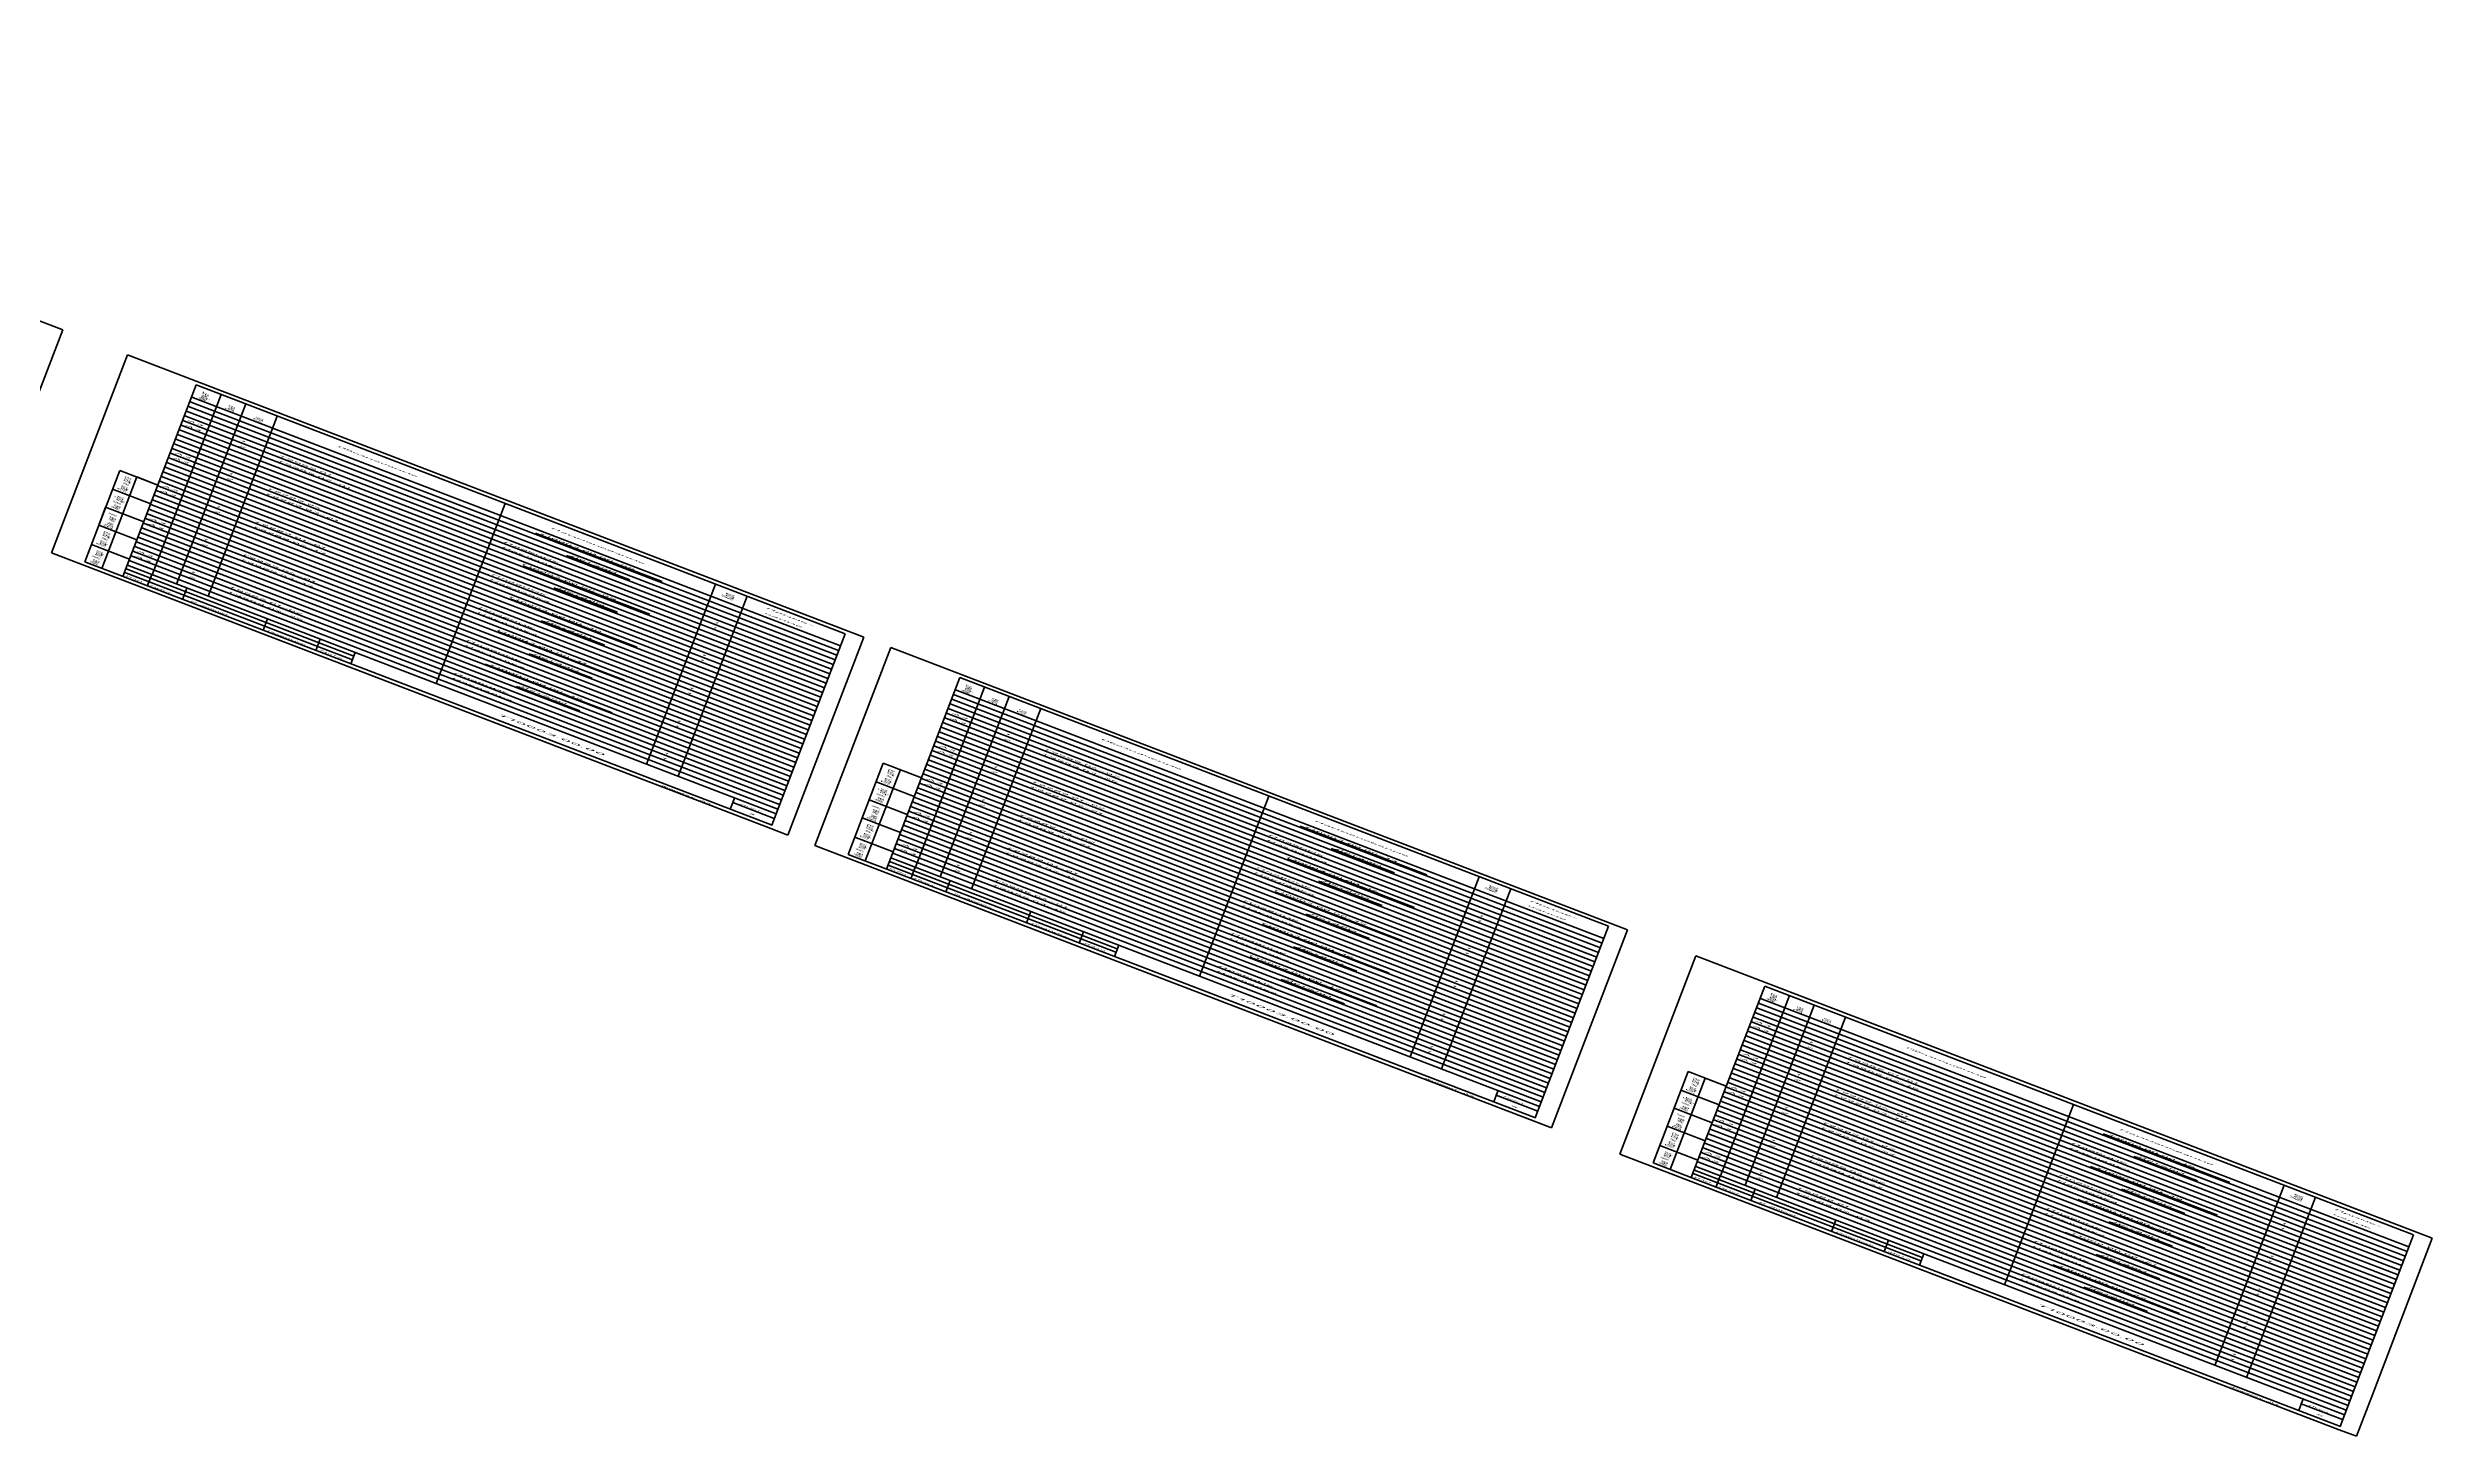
# Model space of a CAD drawing. Extents: x 2364 to 24352926, y -9422284 to 1126.
# Drawn here: x 12925896 to 14817330, y -5175787 to -4074401 of the extents above; entities that cross this region are included whole.
import ezdxf

# ---------------------------------------------------------------- set-up
doc = ezdxf.new("R2010")
doc.units = 0
doc.layers.add('ОСНОВНЫЕ', color=5, linetype='CONTINUOUS')
doc.layers.add('ТОНКИЕ', color=4, linetype='CONTINUOUS')
doc.styles.add('25', font='romans.shx', dxfattribs={"width": 0.8, "oblique": 15, "height": 2.5})

# ---------------------------------------------------------------- blocks, each defined once
blk = doc.blocks.new('Л8-190.000')
at = {"layer": 'ОСНОВНЫЕ', "color": 4, "linetype": 'Continuous', "lineweight": 40}
for p, q in [((4570.68604, 1088.64303), (4360.68604, 1088.64303)), ((4570.68604, 851.51391), (4570.68604, 1088.64303)), ((4799.12757, 1088.64303), (4589.12757, 1088.64303)), ((4589.12757, 851.51391), (4589.12757, 1088.64303)), ((4799.12757, 851.51391), (4799.12757, 1088.64303)), ((4806.81877, 851.51391), (4806.81877, 1088.64303)), ((5016.81877, 1088.64303), (4806.81877, 1088.64303)), ((5016.81877, 851.51391), (5016.81877, 1088.64303)), ((5036.33021, 851.51391), (5036.33021, 1088.64303)), ((5246.33021, 1088.64303), (5036.33021, 1088.64303)), ((5246.33021, 851.51391), (5246.33021, 1088.64303)), ((4589.12757, 851.51391), (4589.12757, 791.64303)), ((4799.12757, 791.64303), (4799.12757, 851.51391)), ((4806.81877, 851.51391), (4806.81877, 791.64303)), ((5016.81877, 791.64303), (5016.81877, 851.51391)), ((5036.33021, 851.51391), (5036.33021, 791.64303)), ((5246.33021, 791.64303), (5246.33021, 851.51391)), ((4794.23648, 791.64303), (4589.12757, 791.64303)), ((4794.23648, 791.64303), (4799.12757, 791.64303)), ((5011.92768, 791.64303), (4806.81877, 791.64303)), ((5011.92768, 791.64303), (5016.81877, 791.64303)), ((5241.43912, 791.64303), (5036.33021, 791.64303)), ((5241.43912, 791.64303), (5246.33021, 791.64303))]:
    blk.add_line(p, q, dxfattribs=at)
at = {"layer": 'ОСНОВНЫЕ', "lineweight": 100}
for p, q in [((4609.12757, 851.51391), (4609.12757, 1083.64303)), ((4794.12757, 1083.64303), (4609.12757, 1083.64303)), ((4794.12757, 851.51391), (4794.12757, 1083.64303)), ((4826.81877, 851.51391), (4826.81877, 1083.64303)), ((5011.81877, 1083.64303), (4826.81877, 1083.64303)), ((5011.81877, 851.51391), (5011.81877, 1083.64303)), ((5056.33021, 851.51391), (5056.33021, 1083.64303)), ((5241.33021, 1083.64303), (5056.33021, 1083.64303)), ((5241.33021, 851.51391), (5241.33021, 1083.64303)), ((4794.12757, 1065.51391), (4609.2145, 1065.51391)), ((5011.81877, 1065.51391), (4826.9057, 1065.51391)), ((5241.33021, 1065.51391), (5056.41713, 1065.51391)), ((4794.12757, 1058.51391), (4609.2145, 1058.51391)), ((5011.81877, 1058.51391), (4826.9057, 1058.51391)), ((5241.33021, 1058.51391), (5056.41713, 1058.51391)), ((4794.12757, 1051.51391), (4609.2145, 1051.51391)), ((5011.81877, 1051.51391), (4826.9057, 1051.51391)), ((5241.33021, 1051.51391), (5056.41713, 1051.51391)), ((4794.12757, 1044.51391), (4609.2145, 1044.51391)), ((5011.81877, 1044.51391), (4826.9057, 1044.51391)), ((5241.33021, 1044.51391), (5056.41713, 1044.51391)), ((4794.12757, 1037.51391), (4609.2145, 1037.51391)), ((5011.81877, 1037.51391), (4826.9057, 1037.51391)), ((5241.33021, 1037.51391), (5056.41713, 1037.51391)), ((4794.12757, 1030.51391), (4609.2145, 1030.51391)), ((5011.81877, 1030.51391), (4826.9057, 1030.51391)), ((5241.33021, 1030.51391), (5056.41713, 1030.51391)), ((4794.12757, 1023.51391), (4609.2145, 1023.51391)), ((5011.81877, 1023.51391), (4826.9057, 1023.51391)), ((5241.33021, 1023.51391), (5056.41713, 1023.51391)), ((4794.12757, 1016.51391), (4609.2145, 1016.51391)), ((5011.81877, 1016.51391), (4826.9057, 1016.51391)), ((5241.33021, 1016.51391), (5056.41713, 1016.51391)), ((4794.12757, 1009.51391), (4609.2145, 1009.51391)), ((5011.81877, 1009.51391), (4826.9057, 1009.51391)), ((5241.33021, 1009.51391), (5056.41713, 1009.51391)), ((4794.12757, 1002.51391), (4609.2145, 1002.51391)), ((5011.81877, 1002.51391), (4826.9057, 1002.51391)), ((5241.33021, 1002.51391), (5056.41713, 1002.51391)), ((4794.12757, 995.51391), (4609.2145, 995.51391)), ((5011.81877, 995.51391), (4826.9057, 995.51391)), ((5241.33021, 995.51391), (5056.41713, 995.51391)), ((4794.12757, 988.51391), (4609.2145, 988.51391)), ((5011.81877, 988.51391), (4826.9057, 988.51391)), ((5241.33021, 988.51391), (5056.41713, 988.51391)), ((4794.12757, 981.51391), (4609.2145, 981.51391)), ((5011.81877, 981.51391), (4826.9057, 981.51391)), ((5241.33021, 981.51391), (5056.41713, 981.51391)), ((4794.12757, 974.51391), (4609.2145, 974.51391)), ((5011.81877, 974.51391), (4826.9057, 974.51391)), ((5241.33021, 974.51391), (5056.41713, 974.51391)), ((4794.12757, 967.51391), (4609.2145, 967.51391)), ((5011.81877, 967.51391), (4826.9057, 967.51391)), ((5241.33021, 967.51391), (5056.41713, 967.51391)), ((4794.12757, 960.51391), (4609.2145, 960.51391)), ((5011.81877, 960.51391), (4826.9057, 960.51391)), ((5241.33021, 960.51391), (5056.41713, 960.51391)), ((4794.12757, 953.51391), (4609.2145, 953.51391)), ((5011.81877, 953.51391), (4826.9057, 953.51391)), ((5241.33021, 953.51391), (5056.41713, 953.51391)), ((4794.12757, 946.51391), (4609.2145, 946.51391)), ((5011.81877, 946.51391), (4826.9057, 946.51391)), ((5241.33021, 946.51391), (5056.41713, 946.51391)), ((4794.12757, 939.51391), (4609.2145, 939.51391)), ((5011.81877, 939.51391), (4826.9057, 939.51391)), ((5241.33021, 939.51391), (5056.41713, 939.51391)), ((4794.12757, 932.51391), (4609.2145, 932.51391)), ((5011.81877, 932.51391), (4826.9057, 932.51391)), ((5241.33021, 932.51391), (5056.41713, 932.51391)), ((4794.12757, 925.51391), (4609.2145, 925.51391)), ((4794.12757, 925.51391), (4609.2145, 925.51391)), ((5011.81877, 925.51391), (4826.9057, 925.51391)), ((5011.81877, 925.51391), (4826.9057, 925.51391)), ((5241.33021, 925.51391), (5056.41713, 925.51391)), ((5241.33021, 925.51391), (5056.41713, 925.51391)), ((4794.12757, 918.51391), (4609.2145, 918.51391)), ((5011.81877, 918.51391), (4826.9057, 918.51391)), ((5241.33021, 918.51391), (5056.41713, 918.51391)), ((4794.12757, 911.51391), (4609.2145, 911.51391)), ((5011.81877, 911.51391), (4826.9057, 911.51391)), ((5241.33021, 911.51391), (5056.41713, 911.51391)), ((4794.12757, 904.51391), (4609.2145, 904.51391)), ((5011.81877, 904.51391), (4826.9057, 904.51391)), ((5241.33021, 904.51391), (5056.41713, 904.51391)), ((4794.12757, 897.51391), (4609.2145, 897.51391)), ((5011.81877, 897.51391), (4826.9057, 897.51391)), ((5241.33021, 897.51391), (5056.41713, 897.51391)), ((4794.12757, 890.51391), (4609.2145, 890.51391)), ((5011.81877, 890.51391), (4826.9057, 890.51391)), ((5241.33021, 890.51391), (5056.41713, 890.51391)), ((4794.12757, 883.51391), (4609.2145, 883.51391)), ((5011.81877, 883.51391), (4826.9057, 883.51391)), ((5241.33021, 883.51391), (5056.41713, 883.51391)), ((4794.12757, 876.51391), (4609.2145, 876.51391)), ((5011.81877, 876.51391), (4826.9057, 876.51391)), ((5241.33021, 876.51391), (5056.41713, 876.51391)), ((4794.12757, 869.51391), (4609.2145, 869.51391)), ((5011.81877, 869.51391), (4826.9057, 869.51391)), ((5241.33021, 869.51391), (5056.41713, 869.51391)), ((4794.12757, 862.51391), (4609.2145, 862.51391)), ((5011.81877, 862.51391), (4826.9057, 862.51391)), ((5241.33021, 862.51391), (5056.41713, 862.51391)), ((4609.12757, 851.51391), (4609.12757, 796.51391)), ((4794.12757, 855.51391), (4609.2145, 855.51391)), ((4794.12757, 796.51391), (4794.12757, 851.51391)), ((4826.81877, 851.51391), (4826.81877, 796.51391)), ((5011.81877, 855.51391), (4826.9057, 855.51391)), ((5011.81877, 796.51391), (5011.81877, 851.51391)), ((5056.33021, 851.51391), (5056.33021, 796.51391)), ((5241.33021, 855.51391), (5056.41713, 855.51391)), ((5241.33021, 796.51391), (5241.33021, 851.51391)), ((4794.12757, 848.51391), (4609.2145, 848.51391)), ((5011.81877, 848.51391), (4826.9057, 848.51391)), ((5241.33021, 848.51391), (5056.41713, 848.51391)), ((4794.12757, 841.51391), (4609.2145, 841.51391)), ((5011.81877, 841.51391), (4826.9057, 841.51391)), ((5241.33021, 841.51391), (5056.41713, 841.51391)), ((4794.12757, 834.51391), (4609.2145, 834.51391)), ((5011.81877, 834.51391), (4826.9057, 834.51391)), ((5241.33021, 834.51391), (5056.41713, 834.51391)), ((4794.12757, 827.51391), (4609.2145, 827.51391)), ((5011.81877, 827.51391), (4826.9057, 827.51391)), ((5241.33021, 827.51391), (5056.41713, 827.51391)), ((4794.12757, 820.51391), (4609.2145, 820.51391)), ((5011.81877, 820.51391), (4826.9057, 820.51391)), ((5241.33021, 820.51391), (5056.41713, 820.51391)), ((4794.12757, 813.51391), (4609.2145, 813.51391)), ((5011.81877, 813.51391), (4826.9057, 813.51391)), ((5241.33021, 813.51391), (5056.41713, 813.51391)), ((4674.12757, 808.01984), (4609.2145, 808.01984)), ((4782.31664, 811.51391), (4782.31664, 796.64303)), ((4891.81877, 808.01984), (4826.9057, 808.01984)), ((5000.00784, 811.51391), (5000.00784, 796.64303)), ((5121.33021, 808.01984), (5056.41713, 808.01984)), ((5229.51928, 811.51391), (5229.51928, 796.64303)), ((4674.12757, 802.8148), (4609.2145, 802.8148)), ((4891.81877, 802.8148), (4826.9057, 802.8148)), ((5121.33021, 802.8148), (5056.41713, 802.8148)), ((4794.23648, 796.64303), (4609.23648, 796.64303)), ((5011.92768, 796.64303), (4826.92768, 796.64303)), ((5241.43912, 796.64303), (5056.43912, 796.64303))]:
    blk.add_line(p, q, dxfattribs=at)
at = {"layer": 'ОСНОВНЫЕ', "color": 5, "linetype": 'Continuous', "lineweight": 100}
for p, q in [((4616.2145, 813.51391), (4616.2145, 1083.64303)), ((4623.2145, 813.51391), (4623.2145, 1083.64303)), ((4632.2145, 813.51391), (4632.2145, 1083.64303)), ((4697.2145, 813.51391), (4697.2145, 1083.64303)), ((4757.2145, 813.51391), (4757.2145, 1083.64303)), ((4766.2145, 813.51391), (4766.2145, 1083.64303)), ((4833.9057, 813.51391), (4833.9057, 1083.64303)), ((4840.9057, 813.51391), (4840.9057, 1083.64303)), ((4849.9057, 813.51391), (4849.9057, 1083.64303)), ((4914.9057, 813.51391), (4914.9057, 1083.64303)), ((4974.9057, 813.51391), (4974.9057, 1083.64303)), ((4983.9057, 813.51391), (4983.9057, 1083.64303)), ((5063.41713, 813.51391), (5063.41713, 1083.64303)), ((5070.41713, 813.51391), (5070.41713, 1083.64303)), ((5079.41713, 813.51391), (5079.41713, 1083.64303)), ((5144.41713, 813.51391), (5144.41713, 1083.64303)), ((5204.41713, 813.51391), (5204.41713, 1083.64303)), ((5213.41713, 813.51391), (5213.41713, 1083.64303)), ((4598.23648, 796.64303), (4598.23648, 933.64303)), ((4598.23648, 933.64303), (4609.12757, 933.64303)), ((4603.12757, 933.64303), (4603.12757, 796.64303)), ((4609.12757, 933.64303), (4603.12757, 933.64303)), ((4609.12757, 933.64303), (4603.12757, 933.64303)), ((4815.92768, 796.64303), (4815.92768, 933.64303)), ((4815.92768, 933.64303), (4826.81877, 933.64303)), ((4820.81877, 933.64303), (4820.81877, 796.64303)), ((5045.43912, 796.64303), (5045.43912, 933.64303)), ((5045.43912, 933.64303), (5056.33021, 933.64303)), ((5050.33021, 933.64303), (5050.33021, 796.64303)), ((5056.33021, 933.64303), (5050.33021, 933.64303)), ((5056.33021, 933.64303), (5050.33021, 933.64303)), ((4598.23648, 905.51391), (4609.12757, 905.51391)), ((4815.92768, 905.51391), (4826.81877, 905.51391)), ((5045.43912, 905.51391), (5056.33021, 905.51391)), ((4598.23648, 851.51391), (4598.23648, 878.51391)), ((4598.23648, 878.51391), (4609.12757, 878.51391)), ((4815.92768, 878.51391), (4826.81877, 878.51391)), ((4815.92768, 851.51391), (4815.92768, 878.51391)), ((5045.43912, 851.51391), (5045.43912, 878.51391)), ((5045.43912, 878.51391), (5056.33021, 878.51391)), ((4609.12757, 851.51391), (4598.23648, 851.51391)), ((4826.81877, 851.51391), (4815.92768, 851.51391)), ((5056.33021, 851.51391), (5045.43912, 851.51391)), ((4598.23648, 796.64303), (4598.23648, 822.64303)), ((4598.23648, 822.64303), (4609.12757, 822.64303)), ((4815.92768, 822.64303), (4826.81877, 822.64303)), ((4815.92768, 796.64303), (4815.92768, 822.64303)), ((5045.43912, 796.64303), (5045.43912, 822.64303)), ((5045.43912, 822.64303), (5056.33021, 822.64303)), ((4782.31664, 813.51391), (4782.31664, 806.51391)), ((5000.00784, 813.51391), (5000.00784, 806.51391)), ((5229.51928, 813.51391), (5229.51928, 806.51391)), ((4782.31664, 806.51391), (4794.12757, 806.51391)), ((5000.00784, 806.51391), (5011.81877, 806.51391)), ((5229.51928, 806.51391), (5241.33021, 806.51391)), ((4609.23648, 796.64303), (4598.23648, 796.64303)), ((4826.92768, 796.64303), (4815.92768, 796.64303)), ((5056.43912, 796.64303), (5045.43912, 796.64303))]:
    blk.add_line(p, q, dxfattribs=at)
at = {"layer": 'ОСНОВНЫЕ', "lineweight": 40}
for p, q in [((4616.12757, 813.51391), (4616.12757, 796.09289)), ((4626.12757, 813.51391), (4626.12757, 796.51391)), ((4649.12757, 813.51391), (4649.12757, 796.51391)), ((4664.12757, 813.51391), (4664.12757, 796.51391)), ((4674.1703, 813.51391), (4674.1703, 796.51391)), ((4833.81877, 813.51391), (4833.81877, 796.09289)), ((4843.81877, 813.51391), (4843.81877, 796.51391)), ((4866.81877, 813.51391), (4866.81877, 796.51391)), ((4881.81877, 813.51391), (4881.81877, 796.51391)), ((4891.8615, 813.51391), (4891.8615, 796.51391)), ((5063.33021, 813.51391), (5063.33021, 796.09289)), ((5073.33021, 813.51391), (5073.33021, 796.51391)), ((5096.33021, 813.51391), (5096.33021, 796.51391)), ((5111.33021, 813.51391), (5111.33021, 796.51391)), ((5121.37294, 813.51391), (5121.37294, 796.51391))]:
    blk.add_line(p, q, dxfattribs=at)
at = {"layer": 'ТОНКИЕ', "lineweight": 40}
for p, q in [((4716.7376, 1060.04619), (4707.55983, 1060.04619)), ((4716.7376, 1060.04619), (4743.72071, 1060.04619)), ((4934.76589, 1060.04619), (4925.58812, 1060.04619)), ((4934.76589, 1060.04619), (4961.749, 1060.04619)), ((5163.71176, 1060.04619), (5154.53399, 1060.04619)), ((5163.71176, 1060.04619), (5190.69487, 1060.04619)), ((4717.38884, 1046.11622), (4735.50288, 1046.11622)), ((4935.41713, 1046.11622), (4953.53117, 1046.11622)), ((5164.363, 1046.11622), (5182.47703, 1046.11622)), ((4716.7376, 1011.11475), (4707.55983, 1011.11475)), ((4716.7376, 1011.11475), (4743.72071, 1011.11475)), ((4934.76589, 1011.11475), (4925.58812, 1011.11475)), ((4934.76589, 1011.11475), (4961.749, 1011.11475)), ((5163.71176, 1011.11475), (5154.53399, 1011.11475)), ((5163.71176, 1011.11475), (5190.69487, 1011.11475)), ((4717.38884, 997.54882), (4735.50288, 997.54882)), ((4935.41713, 997.54882), (4953.53117, 997.54882)), ((5164.363, 997.00254), (5182.47703, 997.00254)), ((4716.7376, 961.58678), (4707.55983, 961.58678)), ((4716.7376, 961.58678), (4743.72071, 961.58678)), ((4934.76589, 961.58678), (4925.58812, 961.58678)), ((4934.76589, 961.58678), (4961.749, 961.58678)), ((5163.71176, 961.58678), (5154.53399, 961.58678)), ((5163.71176, 961.58678), (5190.69487, 961.58678)), ((4717.38884, 948.02084), (4735.50288, 948.02084)), ((4935.41713, 948.02084), (4953.53117, 948.02084)), ((5164.363, 948.02084), (5182.47703, 948.02084)), ((4716.7376, 912.41512), (4707.55983, 912.41512)), ((4716.7376, 912.41512), (4743.72071, 912.41512)), ((4934.76589, 912.41512), (4925.58812, 912.41512)), ((4934.76589, 912.41512), (4961.749, 912.41512)), ((5163.71176, 912.41512), (5154.53399, 912.41512)), ((5163.71176, 912.41512), (5190.69487, 912.41512)), ((4717.38884, 898.84919), (4735.50288, 898.84919)), ((4935.41713, 898.84919), (4953.53117, 898.84919)), ((5164.363, 898.84919), (5182.47703, 898.84919)), ((4716.7376, 863.57195), (4707.55983, 863.57195)), ((4716.7376, 863.57195), (4743.72071, 863.57195)), ((4934.76589, 863.57195), (4925.58812, 863.57195)), ((4934.76589, 863.57195), (4961.749, 863.57195)), ((5163.71176, 863.57195), (5154.53399, 863.57195)), ((5163.71176, 863.57195), (5190.69487, 863.57195)), ((4717.38884, 850.00602), (4735.50288, 850.00602)), ((4935.41713, 850.00602), (4953.53117, 850.00602)), ((5164.363, 850.00602), (5182.47703, 850.00602))]:
    blk.add_line(p, q, dxfattribs=at)
at = {"layer": 'ТОНКИЕ', "lineweight": 40, "style": '25', "oblique": 15, "width": 0.8}
for s, height, p in [('Приме-', 3.5, (4771.90204, 1076.85569)), ('Приме-', 3.5, (4989.59324, 1076.85569)), ('Приме-', 3.5, (5219.10468, 1076.85569)), ('Обозначение', 3.5, (4649.98228, 1073.59313)), ('Наименование', 3.5, (4710.78195, 1073.59313)), ('Обозначение', 3.5, (4867.67349, 1073.59313)), ('Наименование', 3.5, (4928.47315, 1073.59313)), ('Обозначение', 3.5, (5097.18492, 1073.59313)), ('Наименование', 3.5, (5157.98459, 1073.59313)), ('чание', 3.5, (4771.90204, 1069.56931)), ('чание', 3.5, (4989.59324, 1069.56931)), ('чание', 3.5, (5219.10468, 1069.56931)), ('Т10003.00.00-08', 3.5, (4708.14713, 1060.77938)), ('Т10003.00.00-13', 3.5, (4926.17542, 1060.77938)), ('Т1000.00.00-18', 3.5, (5155.57118, 1060.77938)), ('Детали', 3.5, (4718.07572, 1047.49316)), ('Детали', 3.5, (4936.10402, 1047.49316)), ('Детали', 3.5, (5165.04988, 1047.49316)), ('А3', 3.5, (4609.92399, 1032.43952)), ('1', 3.5, (4625.18606, 1032.43952)), ('Т9989.01', 3.5, (4636.16403, 1031.90448)), ('Плавник', 3.5, (4700.33277, 1031.84992)), ('1', 3.5, (4760.1349, 1032.43952)), ('А3', 3.5, (4827.95228, 1032.43952)), ('1', 3.5, (4843.21435, 1032.43952)), ('Т9989.04-02', 3.5, (4854.19232, 1031.90448)), ('Плавник', 3.5, (4918.36106, 1031.84992)), ('1', 3.5, (4978.16319, 1032.43952)), ('А3', 3.5, (5056.89815, 1032.43952)), ('1', 3.5, (5072.16021, 1032.43952)), ('Т9989.01-01', 3.5, (5083.13819, 1031.90448)), ('Плавник', 3.5, (5147.30692, 1031.84992)), ('1', 3.5, (5207.10906, 1032.43952)), ('А3', 3.5, (4609.92399, 1024.94891)), ('2', 3.5, (4625.18606, 1024.94891)), ('Т9989.02-01', 3.5, (4636.16403, 1024.41388)), ('Накладка', 3.5, (4700.33277, 1024.35932)), ('1', 3.5, (4760.1349, 1024.94891)), ('А3', 3.5, (4827.95228, 1024.94891)), ('2', 3.5, (4843.21435, 1024.94891)), ('Т9989.03-25', 3.5, (4854.19232, 1024.41388)), ('Накладка', 3.5, (4918.36106, 1024.35932)), ('1', 3.5, (4978.16319, 1024.94891)), ('А3', 3.5, (5056.89815, 1024.94891)), ('2', 3.5, (5072.16021, 1024.94891)), ('Т9989.02-19', 3.5, (5083.13819, 1024.41388)), ('Накладка', 3.5, (5147.30692, 1024.35932)), ('1', 3.5, (5207.10906, 1024.94891)), ('Т10003.00.00-09', 3.5, (4706.41229, 1012.1778)), ('Т10003.00.00-14', 3.5, (4924.49437, 1011.79664)), ('Т1000.00.00-19', 3.5, (5155.57118, 1012.09953)), ('Детали', 3.5, (4718.07572, 998.92576)), ('Детали', 3.5, (4936.10402, 998.92576)), ('Детали', 3.5, (5165.04988, 998.37948)), ('А3', 3.5, (4609.92399, 983.87212)), ('1', 3.5, (4625.18606, 983.87212)), ('Т9989.04', 3.5, (4636.16403, 983.33708)), ('Плавник', 3.5, (4700.33277, 983.28252)), ('1', 3.5, (4760.1349, 983.87212)), ('А3', 3.5, (4827.95228, 983.87212)), ('1', 3.5, (4843.21435, 983.87212)), ('Т9989.01-02', 3.5, (4854.19232, 983.33708)), ('Плавник', 3.5, (4918.36106, 983.28252)), ('1', 3.5, (4978.16319, 983.87212)), ('А3', 3.5, (5056.89815, 983.87212)), ('1', 3.5, (5072.16021, 983.87212)), ('Т9989.04-01', 3.5, (5083.13819, 983.33708)), ('Плавник', 3.5, (5147.30692, 983.28252)), ('1', 3.5, (5207.10906, 983.87212)), ('А3', 3.5, (4609.92399, 976.38151)), ('2', 3.5, (4625.18606, 976.38151)), ('Т9989.03-01', 3.5, (4636.16403, 975.84648)), ('Накладка', 3.5, (4700.33277, 975.79192)), ('1', 3.5, (4760.1349, 976.38151)), ('А3', 3.5, (4827.95228, 976.38151)), ('2', 3.5, (4843.21435, 976.38151)), ('Т9989.02-21', 3.5, (4854.19232, 975.84648)), ('Накладка', 3.5, (4918.36106, 975.79192)), ('1', 3.5, (4978.16319, 976.38151)), ('А3', 3.5, (5056.89815, 976.38151)), ('2', 3.5, (5072.16021, 976.38151)), ('Т9989.03-19', 3.5, (5083.13819, 975.84648)), ('Накладка', 3.5, (5147.30692, 975.79192)), ('1', 3.5, (5207.10906, 976.38151)), ('Т10003.00.00-10', 3.5, (4706.41229, 962.63736)), ('Т10003.00.00-15', 3.5, (4924.49437, 962.969)), ('Т1000.00.00-20', 3.5, (5155.57118, 962.60834)), ('Детали', 3.5, (4718.07572, 949.39779)), ('Детали', 3.5, (4936.10402, 949.39779)), ('Детали', 3.5, (5165.04988, 949.39779)), ('А3', 3.5, (4609.92399, 934.34415)), ('1', 3.5, (4625.18606, 934.34415)), ('Т9989.01-01', 3.5, (4636.16403, 933.80911)), ('Плавник', 3.5, (4700.33277, 933.75455)), ('1', 3.5, (4760.1349, 934.34415)), ('А3', 3.5, (4827.95228, 934.34415)), ('1', 3.5, (4843.21435, 934.34415)), ('Т9989.04-02', 3.5, (4854.19232, 933.80911)), ('Плавник', 3.5, (4918.36106, 933.75455)), ('1', 3.5, (4978.16319, 934.34415)), ('А3', 3.5, (5056.89815, 934.34415)), ('1', 3.5, (5072.16021, 934.34415)), ('Т9989.01-02', 3.5, (5083.13819, 933.80911)), ('Плавник', 3.5, (5147.30692, 933.75455)), ('1', 3.5, (5207.10906, 934.34415)), ('А3', 3.5, (4609.92399, 926.85354)), ('2', 3.5, (4625.18606, 926.85354)), ('Т9989.02-17', 3.5, (4636.16403, 926.31851)), ('Накладка', 3.5, (4700.33277, 926.26395)), ('1', 3.5, (4760.1349, 926.85354)), ('А3', 3.5, (4827.95228, 926.85354)), ('2', 3.5, (4843.21435, 926.85354)), ('Т9989.03-21', 3.5, (4854.19232, 926.31851)), ('Накладка', 3.5, (4918.36106, 926.26395)), ('1', 3.5, (4978.16319, 926.85354)), ('А3', 3.5, (5056.89815, 926.85354)), ('2', 3.5, (5072.16021, 926.85354)), ('Т9989.02-27', 3.5, (5083.13819, 926.31851)), ('Накладка', 3.5, (5147.30692, 926.26395)), ('1', 3.5, (5207.10906, 926.85354)), ('Т10003.00.00-11', 3.5, (4706.41229, 913.38001)), ('Т10003.00.00-16', 3.5, (4924.49437, 913.31843)), ('Т1000.00.00-21', 3.5, (5155.57118, 913.74373)), ('Детали', 3.5, (4718.07572, 900.22613)), ('Детали', 3.5, (4936.10402, 900.22613)), ('Детали', 3.5, (5165.04988, 900.22613)), ('А3', 3.5, (4609.92399, 885.17249)), ('1', 3.5, (4625.18606, 885.17249)), ('Т9989.04-01', 3.5, (4636.16403, 884.63746)), ('Плавник', 3.5, (4700.33277, 884.58289)), ('1', 3.5, (4760.1349, 885.17249)), ('А3', 3.5, (4827.95228, 885.17249)), ('1', 3.5, (4843.21435, 885.17249)), ('Т9989.01-01', 3.5, (4854.19232, 884.63746)), ('Плавник', 3.5, (4918.36106, 884.58289)), ('1', 3.5, (4978.16319, 885.17249)), ('А3', 3.5, (5056.89815, 885.17249)), ('1', 3.5, (5072.16021, 885.17249)), ('Т9989.04-02', 3.5, (5083.13819, 884.63746)), ('Плавник', 3.5, (5147.30692, 884.58289)), ('1', 3.5, (5207.10906, 885.17249)), ('А3', 3.5, (4609.92399, 877.68189)), ('2', 3.5, (4625.18606, 877.68189)), ('Т9989.03-17', 3.5, (4636.16403, 877.14686)), ('Накладка', 3.5, (4700.33277, 877.09229)), ('1', 3.5, (4760.1349, 877.68189)), ('А3', 3.5, (4827.95228, 877.68189)), ('2', 3.5, (4843.21435, 877.68189)), ('Т9989.02-15', 3.5, (4854.19232, 877.14686)), ('Накладка', 3.5, (4918.36106, 877.09229)), ('1', 3.5, (4978.16319, 877.68189)), ('А3', 3.5, (5056.89815, 877.68189)), ('2', 3.5, (5072.16021, 877.68189)), ('Т9989.03-27', 3.5, (5083.13819, 877.14686)), ('Накладка', 3.5, (5147.30692, 877.09229)), ('1', 3.5, (5207.10906, 877.68189)), ('Т10003.00.00-12', 3.5, (4708.14713, 864.30514)), ('Т10003.00.00-17', 3.5, (4924.49437, 864.77953)), ('Т1000.00.00-22', 3.5, (5155.57118, 864.42948)), ('Детали', 3.5, (4718.07572, 851.38296)), ('Детали', 3.5, (4936.10402, 851.38296)), ('Детали', 3.5, (5165.04988, 851.38296)), ('А3', 3.5, (4609.92399, 836.32932)), ('1', 3.5, (4625.18606, 836.32932)), ('Т9989.01-02', 3.5, (4636.16403, 835.79428)), ('Плавник', 3.5, (4700.33277, 835.73972)), ('1', 3.5, (4760.1349, 836.32932)), ('А3', 3.5, (4827.95228, 836.32932)), ('1', 3.5, (4843.21435, 836.32932)), ('Т9989.04-01', 3.5, (4854.19232, 835.79428)), ('Плавник', 3.5, (4918.36106, 835.73972)), ('1', 3.5, (4978.16319, 836.32932)), ('А3', 3.5, (5056.89815, 836.32932)), ('1', 3.5, (5072.16021, 836.32932)), ('Т9989.01', 3.5, (5083.13819, 835.79428)), ('Плавник', 3.5, (5147.30692, 835.73972)), ('1', 3.5, (5207.10906, 836.32932)), ('А3', 3.5, (4609.92399, 828.83871)), ('2', 3.5, (4625.18606, 828.83871)), ('Т9989.02-25', 3.5, (4636.16403, 828.30368)), ('Накладка', 3.5, (4700.33277, 828.24912)), ('1', 3.5, (4760.1349, 828.83871)), ('А3', 3.5, (4827.95228, 828.83871)), ('2', 3.5, (4843.21435, 828.83871)), ('Т9989.03-15', 3.5, (4854.19232, 828.30368)), ('Накладка', 3.5, (4918.36106, 828.24912)), ('1', 3.5, (4978.16319, 828.83871)), ('А3', 3.5, (5056.89815, 828.83871)), ('2', 3.5, (5072.16021, 828.83871)), ('Т9989.02-03', 3.5, (5083.13819, 828.30368)), ('Накладка', 3.5, (5147.30692, 828.24912)), ('1', 3.5, (5207.10906, 828.83871)), ('Лист', 2.5, (4783.90277, 808.19175)), ('Лист', 2.5, (5001.59397, 808.19175)), ('Лист', 2.5, (5231.1054, 808.19175)), ('Изм.', 2.5, (4609.59028, 798.58113)), ('Лист', 2.5, (4616.49749, 798.12105)), ('N докум.', 2.5, (4628.16299, 798.12105)), ('Подпись', 2.5, (4650.11255, 797.9677)), ('Дата', 2.5, (4665.15491, 798.54485)), ('3', 3.5, (4786.72429, 799.96182)), ('Изм.', 2.5, (4827.28149, 798.58113)), ('Лист', 2.5, (4834.18869, 798.12105)), ('N докум.', 2.5, (4845.85419, 798.12105)), ('Подпись', 2.5, (4867.80376, 797.9677)), ('Дата', 2.5, (4882.84611, 798.54485)), ('4', 3.5, (5004.41549, 799.96182)), ('Изм.', 2.5, (5056.79292, 798.58113)), ('Лист', 2.5, (5063.70013, 798.12105)), ('N докум.', 2.5, (5075.36563, 798.12105)), ('Подпись', 2.5, (5097.31519, 797.9677)), ('Дата', 2.5, (5112.35755, 798.54485)), ('5', 3.5, (5233.92693, 799.96182))]:
    blk.add_text(s, height=height, dxfattribs=at).set_placement(p)
for s, height, p in [('Формат', 2.5, (4613.22418, 1066.49686)), ('Кол.', 3.5, (4763.16032, 1069.96809)), ('Формат', 2.5, (4830.91538, 1066.49686)), ('Кол.', 3.5, (4980.85152, 1069.96809)), ('Формат', 2.5, (5060.42681, 1066.49686)), ('Кол.', 3.5, (5210.36295, 1069.96809)), ('Зона', 2.5, (4620.95179, 1066.49686)), ('Поз.', 2.5, (4629.0971, 1066.70553)), ('Зона', 2.5, (4838.64299, 1066.49686)), ('Поз.', 2.5, (4846.7883, 1066.70553)), ('Зона', 2.5, (5068.15442, 1066.49686)), ('Поз.', 2.5, (5076.29973, 1066.70553)), ('Подп. и дата', 2.5, (4601.93951, 907.4516)), ('Подп. и дата', 2.5, (4819.63071, 907.4516)), ('Подп. и дата', 2.5, (5049.14215, 907.4516)), ('Инв. N дубл.', 2.5, (4601.93951, 880.4902)), ('Инв. N дубл.', 2.5, (4819.63071, 880.4902)), ('Инв. N дубл.', 2.5, (5049.14215, 880.4902)), ('Взам. инв. N', 2.5, (4601.93951, 852.79351)), ('Взам. инв. N', 2.5, (4819.63071, 852.79351)), ('Взам. инв. N', 2.5, (5049.14215, 852.79351)), ('Подп. и дата', 2.5, (4601.93951, 825.09681)), ('Подп. и дата', 2.5, (4819.63071, 825.09681)), ('Подп. и дата', 2.5, (5049.14215, 825.09681)), ('Инв. N подл.', 2.5, (4601.93951, 798.3355)), ('Инв. N подл.', 2.5, (4819.63071, 798.3355)), ('Инв. N подл.', 2.5, (5049.14215, 798.3355))]:
    blk.add_text(s, height=height, rotation=90, dxfattribs=at).set_placement(p)
at = {"layer": 'ТОНКИЕ', "lineweight": 80, "style": '25', "oblique": 15, "width": 0.8}
for p in [(4715.25969, 803.00832), (4923.30317, 803.00832), (5154.20214, 803.00832)]:
    blk.add_text('Т10003.00.00', height=5, dxfattribs=at).set_placement(p)
at = {"layer": 'ТОНКИЕ', "style": '25', "oblique": 15, "width": 0.8}
for p in [(4762.73416, 792.87305), (4980.42537, 792.87305), (5209.9368, 792.87305)]:
    blk.add_text('Формат А4', height=2.5, dxfattribs=at).set_placement(p)

msp = doc.modelspace()

# ---------------------------------------------------------------- block references
at = {"layer": 'ОСНОВНЫЕ', "color": 4, "linetype": 'Continuous', "lineweight": 40, "xscale": 2979.129276943872, "yscale": 566.565258990282, "zscale": 2979.129276943872, "rotation": 339.0296326616931}
msp.add_blockref('Л8-190.000', (2304.94241, -1033.83995), dxfattribs=at)

doc.saveas('drawing.dxf')
